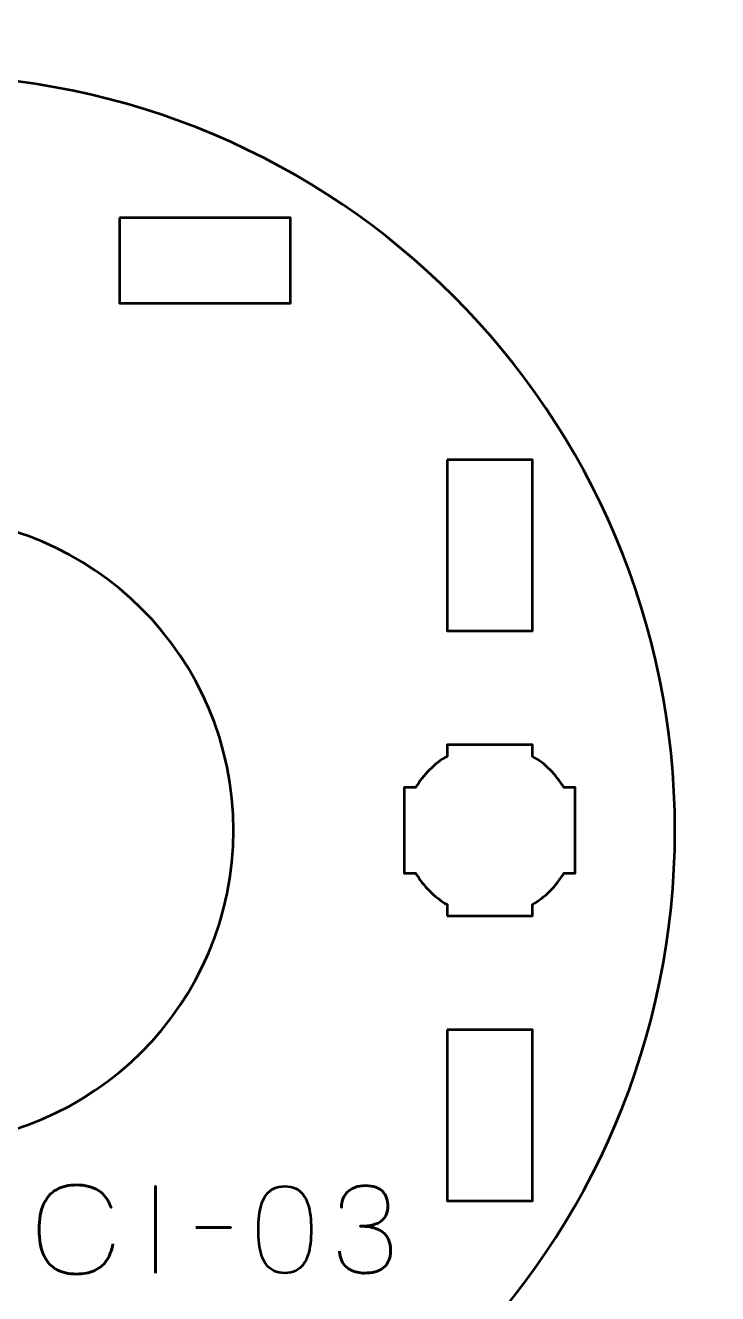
# Model space of a CAD drawing. Header units: centimetres. Extents: x -21 to 0, y -29.7 to 0.
# Drawn here: x -13.93 to -11.5, y -27.276 to -22.825 of the extents above; entities that cross this region are included whole.
import ezdxf

# ---------------------------------------------------------------- set-up
doc = ezdxf.new("R2010")
doc.units = ezdxf.units.CM
doc.header["$MEASUREMENT"] = 0
doc.layers.add('Layer 1', color=7, linetype='Continuous')

msp = doc.modelspace()

# ---------------------------------------------------------------- linework, layer by layer
at = {"layer": 'Layer 1', "color": 22, "lineweight": 53}
msp.add_open_spline([(-21.00003, -29.19995), (-21.00003, -29.19995), (-21.00003, -0.49992), (-21.00003, -0.49992), (-21.00003, -0.49992), (-21.00003, -0.22295), (-20.77694, 0.00004), (-20.49994, 0.00004), (-20.49994, 0.00004), (-20.49994, 0.00004), (-0.50008, 0.00004), (-0.50008, 0.00004), (-0.50008, 0.00004), (-0.22294, 0.00004), (0.00002, -0.22295), (0.00002, -0.49992), (0.00002, -0.49992), (0.00002, -0.49992), (0.00002, -29.19995), (0.00002, -29.19995), (0.00002, -29.19995), (0.00002, -29.47695), (-0.22294, -29.70004), (-0.50008, -29.70004), (-0.50008, -29.70004), (-0.50008, -29.70004), (-20.49994, -29.70004), (-20.49994, -29.70004), (-20.49994, -29.70004), (-20.77694, -29.70004), (-21.00003, -29.47695), (-21.00003, -29.19995)], degree=3, knots=[0, 0, 0, 0, 0.125, 0.125, 0.125, 0.125, 0.25, 0.25, 0.25, 0.25, 0.375, 0.375, 0.375, 0.375, 0.5, 0.5, 0.5, 0.5, 0.625, 0.625, 0.625, 0.625, 0.75, 0.75, 0.75, 0.75, 0.875, 0.875, 0.875, 0.875, 1, 1, 1, 1], dxfattribs=at)
at = {"layer": 'Layer 1', "color": 114, "lineweight": 53}
msp.add_open_spline([(-14.29993, -22.99996), (-12.8366, -22.99996), (-11.64993, -24.18663), (-11.64993, -25.64996), (-11.64993, -25.64996), (-11.64993, -27.11329), (-12.8366, -28.29996), (-14.29993, -28.29996), (-14.29993, -28.29996), (-15.76326, -28.29996), (-16.94993, -27.11329), (-16.94993, -25.64996), (-16.94993, -25.64996), (-16.94993, -24.18663), (-15.76326, -22.99996), (-14.29993, -22.99996)], degree=3, knots=[0, 0, 0, 0, 0.25, 0.25, 0.25, 0.25, 0.5, 0.5, 0.5, 0.5, 0.75, 0.75, 0.75, 0.75, 1, 1, 1, 1], dxfattribs=at)
at = {"layer": 'Layer 1', "lineweight": 53}
for points, knots in [([(-13.59995, -23.50002), (-13.59995, -23.50002), (-12.99995, -23.50002), (-12.99995, -23.50002), (-12.99995, -23.50002), (-12.99995, -23.50002), (-12.99995, -23.80003), (-12.99995, -23.80003), (-12.99995, -23.80003), (-12.99995, -23.80003), (-13.59995, -23.80003), (-13.59995, -23.80003), (-13.59995, -23.80003), (-13.59995, -23.80003), (-13.59995, -23.50002), (-13.59995, -23.50002)], [0, 0, 0, 0, 0.25, 0.25, 0.25, 0.25, 0.5, 0.5, 0.5, 0.5, 0.75, 0.75, 0.75, 0.75, 1, 1, 1, 1]), ([(-12.45, -24.34997), (-12.45, -24.34997), (-12.15, -24.34997), (-12.15, -24.34997), (-12.15, -24.34997), (-12.15, -24.34997), (-12.15, -24.94998), (-12.15, -24.94998), (-12.15, -24.94998), (-12.15, -24.94998), (-12.45, -24.94998), (-12.45, -24.94998), (-12.45, -24.94998), (-12.45, -24.94998), (-12.45, -24.34997), (-12.45, -24.34997)], [0, 0, 0, 0, 0.25, 0.25, 0.25, 0.25, 0.5, 0.5, 0.5, 0.5, 0.75, 0.75, 0.75, 0.75, 1, 1, 1, 1]), ([(-12.44992, -25.95002), (-12.44992, -25.95002), (-12.44992, -25.90984), (-12.44992, -25.90984), (-12.44992, -25.90984), (-12.49546, -25.88351), (-12.53342, -25.84556), (-12.55977, -25.80003), (-12.55977, -25.80003), (-12.55977, -25.80003), (-12.59992, -25.80003), (-12.59992, -25.80003), (-12.59992, -25.80003), (-12.59992, -25.80003), (-12.59992, -25.65151), (-12.59992, -25.65151), (-12.59992, -25.65151), (-12.59992, -25.65151), (-12.59994, -25.64996), (-12.59994, -25.64996), (-12.59994, -25.64996), (-12.59994, -25.64996), (-12.59992, -25.64841), (-12.59992, -25.64841), (-12.59992, -25.64841), (-12.59992, -25.64841), (-12.59992, -25.50002), (-12.59992, -25.50002), (-12.59992, -25.50002), (-12.59992, -25.50002), (-12.55982, -25.50002), (-12.55982, -25.50002), (-12.55982, -25.50002), (-12.53347, -25.45445), (-12.49548, -25.41645), (-12.44992, -25.39009), (-12.44992, -25.39009), (-12.44992, -25.39009), (-12.44992, -25.35001), (-12.44992, -25.35001), (-12.44992, -25.35001), (-12.44992, -25.35001), (-12.30458, -25.35001), (-12.30458, -25.35001), (-12.30458, -25.35001), (-12.30458, -25.35001), (-12.29994, -25.34995), (-12.29994, -25.34995), (-12.29994, -25.34995), (-12.29994, -25.34995), (-12.29529, -25.35001), (-12.29529, -25.35001), (-12.29529, -25.35001), (-12.29529, -25.35001), (-12.14991, -25.35001), (-12.14991, -25.35001), (-12.14991, -25.35001), (-12.14991, -25.35001), (-12.14991, -25.39009), (-12.14991, -25.39009), (-12.14991, -25.39009), (-12.10434, -25.41645), (-12.06637, -25.45445), (-12.04003, -25.50002), (-12.04003, -25.50002), (-12.04003, -25.50002), (-11.99991, -25.50002), (-11.99991, -25.50002), (-11.99991, -25.50002), (-11.99991, -25.50002), (-11.99991, -25.80003), (-11.99991, -25.80003), (-11.99991, -25.80003), (-11.99991, -25.80003), (-12.04008, -25.80003), (-12.04008, -25.80003), (-12.04008, -25.80003), (-12.06642, -25.84556), (-12.10438, -25.88351), (-12.14991, -25.90984), (-12.14991, -25.90984), (-12.14991, -25.90984), (-12.14991, -25.95002), (-12.14991, -25.95002), (-12.14991, -25.95002), (-12.14991, -25.95002), (-12.44992, -25.95002), (-12.44992, -25.95002)], [0, 0, 0, 0, 0.0454545, 0.0454545, 0.0454545, 0.0454545, 0.0909091, 0.0909091, 0.0909091, 0.0909091, 0.1363636, 0.1363636, 0.1363636, 0.1363636, 0.1818182, 0.1818182, 0.1818182, 0.1818182, 0.2272727, 0.2272727, 0.2272727, 0.2272727, 0.2727273, 0.2727273, 0.2727273, 0.2727273, 0.3181818, 0.3181818, 0.3181818, 0.3181818, 0.3636364, 0.3636364, 0.3636364, 0.3636364, 0.4090909, 0.4090909, 0.4090909, 0.4090909, 0.4545455, 0.4545455, 0.4545455, 0.4545455, 0.5, 0.5, 0.5, 0.5, 0.5454545, 0.5454545, 0.5454545, 0.5454545, 0.5909091, 0.5909091, 0.5909091, 0.5909091, 0.6363636, 0.6363636, 0.6363636, 0.6363636, 0.6818182, 0.6818182, 0.6818182, 0.6818182, 0.7272727, 0.7272727, 0.7272727, 0.7272727, 0.7727273, 0.7727273, 0.7727273, 0.7727273, 0.8181818, 0.8181818, 0.8181818, 0.8181818, 0.8636364, 0.8636364, 0.8636364, 0.8636364, 0.9090909, 0.9090909, 0.9090909, 0.9090909, 0.9545455, 0.9545455, 0.9545455, 0.9545455, 1, 1, 1, 1]), ([(-12.45, -26.34994), (-12.45, -26.34994), (-12.15, -26.34994), (-12.15, -26.34994), (-12.15, -26.34994), (-12.15, -26.34994), (-12.15, -26.94994), (-12.15, -26.94994), (-12.15, -26.94994), (-12.15, -26.94994), (-12.45, -26.94994), (-12.45, -26.94994), (-12.45, -26.94994), (-12.45, -26.94994), (-12.45, -26.34994), (-12.45, -26.34994)], [0, 0, 0, 0, 0.25, 0.25, 0.25, 0.25, 0.5, 0.5, 0.5, 0.5, 0.75, 0.75, 0.75, 0.75, 1, 1, 1, 1])]:
    msp.add_open_spline(points, degree=3, knots=knots, dxfattribs=at)
at = {"layer": 'Layer 1', "color": 250, "lineweight": 53}
msp.add_open_spline([(-14.29993, -24.54996), (-13.69251, -24.54996), (-13.19993, -25.04254), (-13.19993, -25.64996), (-13.19993, -25.64996), (-13.19993, -26.25738), (-13.69251, -26.74996), (-14.29993, -26.74996), (-14.29993, -26.74996), (-14.90735, -26.74996), (-15.39993, -26.25738), (-15.39993, -25.64996), (-15.39993, -25.64996), (-15.39993, -25.04254), (-14.90735, -24.54996), (-14.29993, -24.54996)], degree=3, knots=[0, 0, 0, 0, 0.25, 0.25, 0.25, 0.25, 0.5, 0.5, 0.5, 0.5, 0.75, 0.75, 0.75, 0.75, 1, 1, 1, 1], dxfattribs=at)
at = {"layer": 'Layer 1', "color": 30, "lineweight": 53}
for points, knots in [([(-13.62286, -27.10093), (-13.62738, -27.12513), (-13.63528, -27.1451), (-13.64636, -27.16076), (-13.64636, -27.16076), (-13.6575, -27.17636), (-13.67176, -27.18793), (-13.68911, -27.19548), (-13.68911, -27.19548), (-13.7064, -27.20303), (-13.72672, -27.20684), (-13.74986, -27.20677), (-13.74986, -27.20677), (-13.77801, -27.20684), (-13.80193, -27.2014), (-13.82155, -27.19033), (-13.82155, -27.19033), (-13.84116, -27.17932), (-13.85612, -27.16232), (-13.86642, -27.13925), (-13.86642, -27.13925), (-13.87672, -27.11617), (-13.88187, -27.08661), (-13.88194, -27.05056), (-13.88194, -27.05056), (-13.88187, -27.01465), (-13.87672, -26.98515), (-13.86642, -26.96208), (-13.86642, -26.96208), (-13.85612, -26.93901), (-13.84116, -26.92194), (-13.82155, -26.91086), (-13.82155, -26.91086), (-13.80193, -26.89978), (-13.77801, -26.89428), (-13.74986, -26.89435), (-13.74986, -26.89435), (-13.71973, -26.89428), (-13.69448, -26.9007), (-13.67416, -26.91361), (-13.67416, -26.91361), (-13.65391, -26.92652), (-13.63902, -26.94649), (-13.62964, -26.97351), (-13.62964, -26.97351), (-13.63902, -26.94649), (-13.65391, -26.92652), (-13.67416, -26.91361), (-13.67416, -26.91361), (-13.69448, -26.9007), (-13.71973, -26.89428), (-13.74986, -26.89435), (-13.74986, -26.89435), (-13.77801, -26.89428), (-13.80193, -26.89978), (-13.82155, -26.91086), (-13.82155, -26.91086), (-13.84116, -26.92194), (-13.85612, -26.93901), (-13.86642, -26.96208), (-13.86642, -26.96208), (-13.87672, -26.98515), (-13.88187, -27.01465), (-13.88194, -27.05056), (-13.88194, -27.05056), (-13.88187, -27.08661), (-13.87672, -27.11617), (-13.86642, -27.13925), (-13.86642, -27.13925), (-13.85612, -27.16232), (-13.84116, -27.17932), (-13.82155, -27.19033), (-13.82155, -27.19033), (-13.80193, -27.2014), (-13.77801, -27.20684), (-13.74986, -27.20677), (-13.74986, -27.20677), (-13.72672, -27.20684), (-13.7064, -27.20303), (-13.68911, -27.19548), (-13.68911, -27.19548), (-13.67176, -27.18793), (-13.6575, -27.17636), (-13.64636, -27.16076), (-13.64636, -27.16076), (-13.63528, -27.1451), (-13.62738, -27.12513), (-13.62286, -27.10093)], [0, 0, 0, 0, 0.0454545, 0.0454545, 0.0454545, 0.0454545, 0.0909091, 0.0909091, 0.0909091, 0.0909091, 0.1363636, 0.1363636, 0.1363636, 0.1363636, 0.1818182, 0.1818182, 0.1818182, 0.1818182, 0.2272727, 0.2272727, 0.2272727, 0.2272727, 0.2727273, 0.2727273, 0.2727273, 0.2727273, 0.3181818, 0.3181818, 0.3181818, 0.3181818, 0.3636364, 0.3636364, 0.3636364, 0.3636364, 0.4090909, 0.4090909, 0.4090909, 0.4090909, 0.4545455, 0.4545455, 0.4545455, 0.4545455, 0.5, 0.5, 0.5, 0.5, 0.5454545, 0.5454545, 0.5454545, 0.5454545, 0.5909091, 0.5909091, 0.5909091, 0.5909091, 0.6363636, 0.6363636, 0.6363636, 0.6363636, 0.6818182, 0.6818182, 0.6818182, 0.6818182, 0.7272727, 0.7272727, 0.7272727, 0.7272727, 0.7727273, 0.7727273, 0.7727273, 0.7727273, 0.8181818, 0.8181818, 0.8181818, 0.8181818, 0.8636364, 0.8636364, 0.8636364, 0.8636364, 0.9090909, 0.9090909, 0.9090909, 0.9090909, 0.9545455, 0.9545455, 0.9545455, 0.9545455, 1, 1, 1, 1]), ([(-13.473, -27.20338), (-13.473, -27.20338), (-13.473, -26.89816), (-13.473, -26.89816), (-13.473, -26.89816), (-13.473, -26.89816), (-13.473, -27.20338), (-13.473, -27.20338)], [0, 0, 0, 0, 0.5, 0.5, 0.5, 0.5, 1, 1, 1, 1]), ([(-13.01961, -27.20338), (-13.0048, -27.20331), (-12.99203, -27.2007), (-12.98137, -27.19562), (-12.98137, -27.19562), (-12.97079, -27.19054), (-12.96197, -27.18327), (-12.95492, -27.17403), (-12.95492, -27.17403), (-12.94793, -27.16472), (-12.94243, -27.15371), (-12.93834, -27.14101), (-12.93834, -27.14101), (-12.93431, -27.12831), (-12.93142, -27.11441), (-12.9298, -27.09917), (-12.9298, -27.09917), (-12.9281, -27.08393), (-12.92726, -27.06791), (-12.92733, -27.05098), (-12.92733, -27.05098), (-12.92726, -27.03412), (-12.9281, -27.0181), (-12.9298, -27.00293), (-12.9298, -27.00293), (-12.93142, -26.98776), (-12.93431, -26.97379), (-12.93834, -26.96109), (-12.93834, -26.96109), (-12.94243, -26.94846), (-12.94793, -26.93746), (-12.95492, -26.92807), (-12.95492, -26.92807), (-12.96197, -26.91876), (-12.97079, -26.91149), (-12.98137, -26.90641), (-12.98137, -26.90641), (-12.99203, -26.90126), (-13.0048, -26.89865), (-13.01961, -26.89858), (-13.01961, -26.89858), (-13.03443, -26.89865), (-13.0472, -26.90126), (-13.05786, -26.90641), (-13.05786, -26.90641), (-13.06844, -26.91149), (-13.07726, -26.91876), (-13.08431, -26.92807), (-13.08431, -26.92807), (-13.0913, -26.93746), (-13.0968, -26.94846), (-13.10089, -26.96109), (-13.10089, -26.96109), (-13.10492, -26.97379), (-13.10781, -26.98776), (-13.10943, -27.00293), (-13.10943, -27.00293), (-13.11112, -27.0181), (-13.11197, -27.03412), (-13.1119, -27.05098), (-13.1119, -27.05098), (-13.11197, -27.06791), (-13.11112, -27.08393), (-13.10943, -27.09917), (-13.10943, -27.09917), (-13.10781, -27.11441), (-13.10492, -27.12831), (-13.10089, -27.14101), (-13.10089, -27.14101), (-13.0968, -27.15371), (-13.0913, -27.16472), (-13.08431, -27.17403), (-13.08431, -27.17403), (-13.07726, -27.18327), (-13.06844, -27.19054), (-13.05786, -27.19562), (-13.05786, -27.19562), (-13.0472, -27.2007), (-13.03443, -27.20331), (-13.01961, -27.20338)], [0, 0, 0, 0, 0.05, 0.05, 0.05, 0.05, 0.1, 0.1, 0.1, 0.1, 0.15, 0.15, 0.15, 0.15, 0.2, 0.2, 0.2, 0.2, 0.25, 0.25, 0.25, 0.25, 0.3, 0.3, 0.3, 0.3, 0.35, 0.35, 0.35, 0.35, 0.4, 0.4, 0.4, 0.4, 0.45, 0.45, 0.45, 0.45, 0.5, 0.5, 0.5, 0.5, 0.55, 0.55, 0.55, 0.55, 0.6, 0.6, 0.6, 0.6, 0.65, 0.65, 0.65, 0.65, 0.7, 0.7, 0.7, 0.7, 0.75, 0.75, 0.75, 0.75, 0.8, 0.8, 0.8, 0.8, 0.85, 0.85, 0.85, 0.85, 0.9, 0.9, 0.9, 0.9, 0.95, 0.95, 0.95, 0.95, 1, 1, 1, 1]), ([(-13.01961, -27.20338), (-13.0048, -27.20331), (-12.99203, -27.2007), (-12.98137, -27.19562), (-12.98137, -27.19562), (-12.97079, -27.19054), (-12.96197, -27.18327), (-12.95492, -27.17403), (-12.95492, -27.17403), (-12.94793, -27.16472), (-12.94243, -27.15371), (-12.93834, -27.14101), (-12.93834, -27.14101), (-12.93431, -27.12831), (-12.93142, -27.11441), (-12.9298, -27.09917), (-12.9298, -27.09917), (-12.9281, -27.08393), (-12.92726, -27.06791), (-12.92733, -27.05098), (-12.92733, -27.05098), (-12.92726, -27.03412), (-12.9281, -27.0181), (-12.9298, -27.00293), (-12.9298, -27.00293), (-12.93142, -26.98776), (-12.93431, -26.97379), (-12.93834, -26.96109), (-12.93834, -26.96109), (-12.94243, -26.94846), (-12.94793, -26.93746), (-12.95492, -26.92807), (-12.95492, -26.92807), (-12.96197, -26.91876), (-12.97079, -26.91149), (-12.98137, -26.90641), (-12.98137, -26.90641), (-12.99203, -26.90126), (-13.0048, -26.89865), (-13.01961, -26.89858), (-13.01961, -26.89858), (-13.03443, -26.89865), (-13.0472, -26.90126), (-13.05786, -26.90641), (-13.05786, -26.90641), (-13.06844, -26.91149), (-13.07726, -26.91876), (-13.08431, -26.92807), (-13.08431, -26.92807), (-13.0913, -26.93746), (-13.0968, -26.94846), (-13.10089, -26.96109), (-13.10089, -26.96109), (-13.10492, -26.97379), (-13.10781, -26.98776), (-13.10943, -27.00293), (-13.10943, -27.00293), (-13.11112, -27.0181), (-13.11197, -27.03412), (-13.1119, -27.05098), (-13.1119, -27.05098), (-13.11197, -27.06791), (-13.11112, -27.08393), (-13.10943, -27.09917), (-13.10943, -27.09917), (-13.10781, -27.11441), (-13.10492, -27.12831), (-13.10089, -27.14101), (-13.10089, -27.14101), (-13.0968, -27.15371), (-13.0913, -27.16472), (-13.08431, -27.17403), (-13.08431, -27.17403), (-13.07726, -27.18327), (-13.06844, -27.19054), (-13.05786, -27.19562), (-13.05786, -27.19562), (-13.0472, -27.2007), (-13.03443, -27.20331), (-13.01961, -27.20338)], [0, 0, 0, 0, 0.05, 0.05, 0.05, 0.05, 0.1, 0.1, 0.1, 0.1, 0.15, 0.15, 0.15, 0.15, 0.2, 0.2, 0.2, 0.2, 0.25, 0.25, 0.25, 0.25, 0.3, 0.3, 0.3, 0.3, 0.35, 0.35, 0.35, 0.35, 0.4, 0.4, 0.4, 0.4, 0.45, 0.45, 0.45, 0.45, 0.5, 0.5, 0.5, 0.5, 0.55, 0.55, 0.55, 0.55, 0.6, 0.6, 0.6, 0.6, 0.65, 0.65, 0.65, 0.65, 0.7, 0.7, 0.7, 0.7, 0.75, 0.75, 0.75, 0.75, 0.8, 0.8, 0.8, 0.8, 0.85, 0.85, 0.85, 0.85, 0.9, 0.9, 0.9, 0.9, 0.95, 0.95, 0.95, 0.95, 1, 1, 1, 1]), ([(-12.827, -27.12676), (-12.82693, -27.142), (-12.8234, -27.15526), (-12.81642, -27.16676), (-12.81642, -27.16676), (-12.80943, -27.17819), (-12.79948, -27.18715), (-12.7865, -27.19357), (-12.7865, -27.19357), (-12.77352, -27.19999), (-12.75793, -27.20324), (-12.73979, -27.20338), (-12.73979, -27.20338), (-12.72618, -27.20338), (-12.71383, -27.20197), (-12.70261, -27.19901), (-12.70261, -27.19901), (-12.69146, -27.19604), (-12.68187, -27.19146), (-12.67375, -27.18518), (-12.67375, -27.18518), (-12.66564, -27.1789), (-12.65943, -27.17078), (-12.65499, -27.16091), (-12.65499, -27.16091), (-12.65061, -27.15096), (-12.64843, -27.13903), (-12.64836, -27.12506), (-12.64836, -27.12506), (-12.64828, -27.10644), (-12.65209, -27.0907), (-12.65964, -27.07793), (-12.65964, -27.07793), (-12.66719, -27.06516), (-12.67891, -27.05557), (-12.69464, -27.04901), (-12.69464, -27.04901), (-12.71037, -27.04244), (-12.73055, -27.03913), (-12.75503, -27.03913), (-12.75503, -27.03913), (-12.73676, -27.0392), (-12.72145, -27.03751), (-12.70896, -27.03405), (-12.70896, -27.03405), (-12.69654, -27.03059), (-12.6866, -27.02572), (-12.67912, -27.01937), (-12.67912, -27.01937), (-12.67164, -27.01309), (-12.66621, -27.00561), (-12.66296, -26.99701), (-12.66296, -26.99701), (-12.65964, -26.98847), (-12.65802, -26.97909), (-12.65809, -26.96886), (-12.65809, -26.96886), (-12.65802, -26.95862), (-12.65943, -26.94917), (-12.66225, -26.94042), (-12.66225, -26.94042), (-12.66501, -26.93167), (-12.66952, -26.92398), (-12.67566, -26.91742), (-12.67566, -26.91742), (-12.6818, -26.91086), (-12.68991, -26.90571), (-12.69986, -26.90204), (-12.69986, -26.90204), (-12.70988, -26.89837), (-12.72209, -26.89654), (-12.73641, -26.89647), (-12.73641, -26.89647), (-12.75066, -26.89654), (-12.76315, -26.89865), (-12.77373, -26.90275), (-12.77373, -26.90275), (-12.78439, -26.90684), (-12.79313, -26.91241), (-12.80019, -26.91954), (-12.80019, -26.91954), (-12.80717, -26.92666), (-12.8124, -26.93478), (-12.81585, -26.94395), (-12.81585, -26.94395), (-12.81938, -26.95312), (-12.82107, -26.96286), (-12.82107, -26.97309), (-12.82107, -26.97309), (-12.82107, -26.96286), (-12.81938, -26.95312), (-12.81585, -26.94395), (-12.81585, -26.94395), (-12.8124, -26.93478), (-12.80717, -26.92666), (-12.80019, -26.91954), (-12.80019, -26.91954), (-12.79313, -26.91241), (-12.78439, -26.90684), (-12.77373, -26.90275), (-12.77373, -26.90275), (-12.76315, -26.89865), (-12.75066, -26.89654), (-12.73641, -26.89647), (-12.73641, -26.89647), (-12.72209, -26.89654), (-12.70988, -26.89837), (-12.69986, -26.90204), (-12.69986, -26.90204), (-12.68991, -26.90571), (-12.6818, -26.91086), (-12.67566, -26.91742), (-12.67566, -26.91742), (-12.66952, -26.92398), (-12.66501, -26.93167), (-12.66225, -26.94042), (-12.66225, -26.94042), (-12.65943, -26.94917), (-12.65802, -26.95862), (-12.65809, -26.96886), (-12.65809, -26.96886), (-12.65802, -26.97909), (-12.65964, -26.98847), (-12.66296, -26.99701), (-12.66296, -26.99701), (-12.66621, -27.00561), (-12.67164, -27.01309), (-12.67912, -27.01937), (-12.67912, -27.01937), (-12.6866, -27.02572), (-12.69654, -27.03059), (-12.70896, -27.03405), (-12.70896, -27.03405), (-12.72145, -27.03751), (-12.73676, -27.0392), (-12.75503, -27.03913), (-12.75503, -27.03913), (-12.73055, -27.03913), (-12.71037, -27.04244), (-12.69464, -27.04901), (-12.69464, -27.04901), (-12.67891, -27.05557), (-12.66719, -27.06516), (-12.65964, -27.07793), (-12.65964, -27.07793), (-12.65209, -27.0907), (-12.64828, -27.10644), (-12.64836, -27.12506), (-12.64836, -27.12506), (-12.64843, -27.13903), (-12.65061, -27.15096), (-12.65499, -27.16091), (-12.65499, -27.16091), (-12.65943, -27.17078), (-12.66564, -27.1789), (-12.67375, -27.18518), (-12.67375, -27.18518), (-12.68187, -27.19146), (-12.69146, -27.19604), (-12.70261, -27.19901), (-12.70261, -27.19901), (-12.71383, -27.20197), (-12.72618, -27.20338), (-12.73979, -27.20338), (-12.73979, -27.20338), (-12.75793, -27.20324), (-12.77352, -27.19999), (-12.7865, -27.19357), (-12.7865, -27.19357), (-12.79948, -27.18715), (-12.80943, -27.17819), (-12.81642, -27.16676), (-12.81642, -27.16676), (-12.8234, -27.15526), (-12.82693, -27.142), (-12.827, -27.12676)], [0, 0, 0, 0, 0.0227273, 0.0227273, 0.0227273, 0.0227273, 0.0454545, 0.0454545, 0.0454545, 0.0454545, 0.0681818, 0.0681818, 0.0681818, 0.0681818, 0.0909091, 0.0909091, 0.0909091, 0.0909091, 0.1136364, 0.1136364, 0.1136364, 0.1136364, 0.1363636, 0.1363636, 0.1363636, 0.1363636, 0.1590909, 0.1590909, 0.1590909, 0.1590909, 0.1818182, 0.1818182, 0.1818182, 0.1818182, 0.2045455, 0.2045455, 0.2045455, 0.2045455, 0.2272727, 0.2272727, 0.2272727, 0.2272727, 0.25, 0.25, 0.25, 0.25, 0.2727273, 0.2727273, 0.2727273, 0.2727273, 0.2954545, 0.2954545, 0.2954545, 0.2954545, 0.3181818, 0.3181818, 0.3181818, 0.3181818, 0.3409091, 0.3409091, 0.3409091, 0.3409091, 0.3636364, 0.3636364, 0.3636364, 0.3636364, 0.3863636, 0.3863636, 0.3863636, 0.3863636, 0.4090909, 0.4090909, 0.4090909, 0.4090909, 0.4318182, 0.4318182, 0.4318182, 0.4318182, 0.4545455, 0.4545455, 0.4545455, 0.4545455, 0.4772727, 0.4772727, 0.4772727, 0.4772727, 0.5, 0.5, 0.5, 0.5, 0.5227273, 0.5227273, 0.5227273, 0.5227273, 0.5454545, 0.5454545, 0.5454545, 0.5454545, 0.5681818, 0.5681818, 0.5681818, 0.5681818, 0.5909091, 0.5909091, 0.5909091, 0.5909091, 0.6136364, 0.6136364, 0.6136364, 0.6136364, 0.6363636, 0.6363636, 0.6363636, 0.6363636, 0.6590909, 0.6590909, 0.6590909, 0.6590909, 0.6818182, 0.6818182, 0.6818182, 0.6818182, 0.7045455, 0.7045455, 0.7045455, 0.7045455, 0.7272727, 0.7272727, 0.7272727, 0.7272727, 0.75, 0.75, 0.75, 0.75, 0.7727273, 0.7727273, 0.7727273, 0.7727273, 0.7954545, 0.7954545, 0.7954545, 0.7954545, 0.8181818, 0.8181818, 0.8181818, 0.8181818, 0.8409091, 0.8409091, 0.8409091, 0.8409091, 0.8636364, 0.8636364, 0.8636364, 0.8636364, 0.8863636, 0.8863636, 0.8863636, 0.8863636, 0.9090909, 0.9090909, 0.9090909, 0.9090909, 0.9318182, 0.9318182, 0.9318182, 0.9318182, 0.9545455, 0.9545455, 0.9545455, 0.9545455, 0.9772727, 0.9772727, 0.9772727, 0.9772727, 1, 1, 1, 1]), ([(-13.33203, -27.04378), (-13.33203, -27.04378), (-13.20884, -27.04378), (-13.20884, -27.04378), (-13.20884, -27.04378), (-13.20884, -27.04378), (-13.33203, -27.04378), (-13.33203, -27.04378)], [0, 0, 0, 0, 0.5, 0.5, 0.5, 0.5, 1, 1, 1, 1])]:
    msp.add_open_spline(points, degree=3, knots=knots, dxfattribs=at)

doc.saveas('drawing.dxf')
